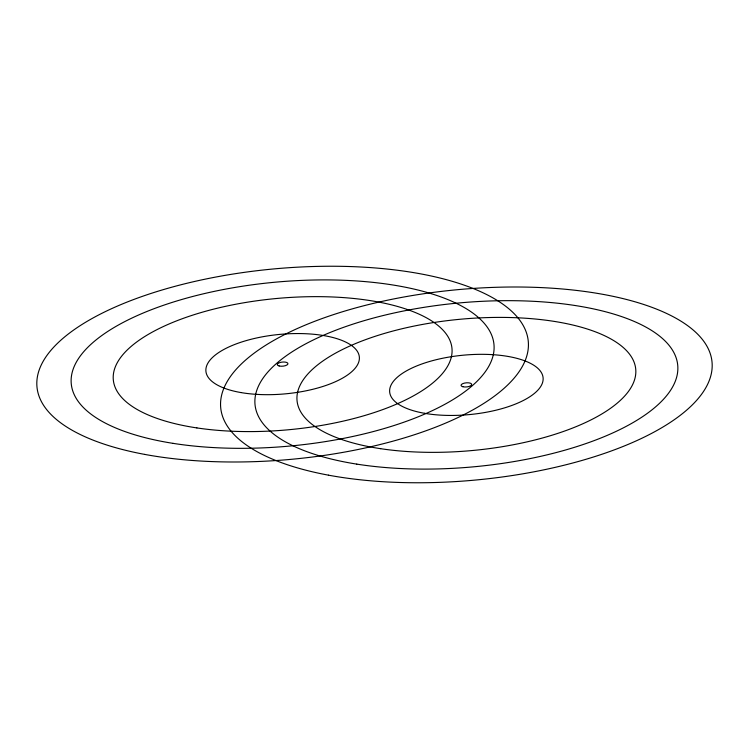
<?xml version="1.0" encoding="UTF-8"?>
<svg xmlns="http://www.w3.org/2000/svg" width="749" height="749" viewBox="0 0 749 749"><rect width="100%" height="100%" fill="white"/><g stroke="black" fill="none" stroke-linecap="round" stroke-linejoin="round"><path stroke-width="1.12" d="M380.651 448.688A170.079 65.912 -5.3 0 0 635.835 371.991A170.079 65.912 -5.3 0 0 382.645 333.96A170.079 65.912 -5.3 0 0 380.651 448.688M424.58 413.308A77.044 29.857 -5.3 0 0 543.034 380.408A77.044 29.857 -5.3 0 0 431.518 360.934A77.044 29.857 -5.3 0 0 424.58 413.308M462.901 386.737A5.346 2.069 -5.3 0 0 471.617 384.855A5.346 2.069 -5.3 0 0 464.623 383.057A5.346 2.069 -5.3 0 0 462.901 386.737M356.786 464.118A212.257 82.25 -5.3 0 0 677.817 369.978A212.257 82.25 -5.3 0 0 364.529 320.553A212.257 82.25 -5.3 0 0 356.786 464.118M328.455 475.166A246.711 95.6 -5.3 0 0 711.55 372.487A246.711 95.6 -5.3 0 0 359.127 306.987A246.711 95.6 -5.3 0 0 328.455 475.166M196.893 427.922A170.079 65.912 -5.3 0 0 452.078 351.225A170.079 65.912 -5.3 0 0 198.897 313.204A170.079 65.912 -5.3 0 0 196.893 427.922M240.822 392.542A77.044 29.857 -5.3 0 0 359.286 359.642A77.044 29.857 -5.3 0 0 247.76 340.168A77.044 29.857 -5.3 0 0 240.822 392.542M279.143 365.971A5.346 2.069 -5.3 0 0 287.859 364.089A5.346 2.069 -5.3 0 0 280.866 362.291A5.346 2.069 -5.3 0 0 279.143 365.971M173.028 443.352A212.257 82.25 -5.3 0 0 494.059 349.212A212.257 82.25 -5.3 0 0 180.771 299.787A212.257 82.25 -5.3 0 0 173.028 443.352M144.707 454.4A246.711 95.6 -5.3 0 0 527.792 351.721A246.711 95.6 -5.3 0 0 175.369 286.23A246.711 95.6 -5.3 0 0 144.707 454.4"/></g></svg>
